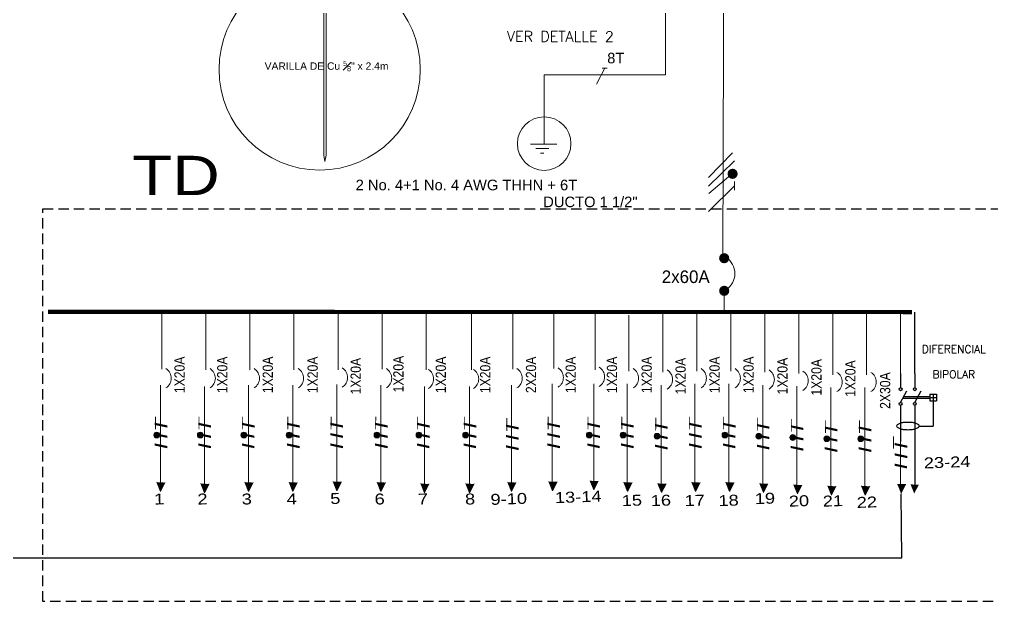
# Model space of a CAD drawing. Header units: millimetres. Extents: x 1187 to 4880, y 1334 to 3830.
# Drawn here: x 3980 to 4576, y 2360 to 2717 of the extents above; entities that cross this region are included whole.
import ezdxf
from ezdxf.enums import TextEntityAlignment as Align

# ---------------------------------------------------------------- set-up
doc = ezdxf.new("R2010")
doc.units = ezdxf.units.MM
doc.linetypes.add('DASHED2', pattern=[9.525, 6.35, -3.175])
doc.linetypes.add('HIDDEN', pattern=[0.375, 0.25, -0.125])
for name, color, linetype in [('02', 2, 'Continuous'), ('BLOQUES', 162, 'Continuous'), ('DIBUJO', 2, 'Continuous'), ('ELECTRICAS', 3, 'Continuous')]:
    doc.layers.add(name, color=color, linetype=linetype)
doc.styles.add('A', font='')
doc.styles.add('C', font='CHISEL', dxfattribs={"width": 1.5, "height": 0.1})
doc.styles.add('ROMANS', font='romans')
doc.styles.get("Standard").update_dxf_attribs({"font": 'arial.ttf'})
doc.styles.get('A').set_extended_font_data('Arial Black', bold=True)

msp = doc.modelspace()

# ---------------------------------------------------------------- hatches: boundary and pattern name
at = {"layer": 'BLOQUES', "linetype": 'Continuous', "lineweight": 13, "ltscale": 0.01}
h = msp.add_hatch(color=7, dxfattribs=at)
h.dxf.hatch_style = 1
h.paths.add_polyline_path([(4064.59, 2460.2, 1), (4064.61, 2463.76, 1)])
h = msp.add_hatch(color=7, dxfattribs=at)
h.dxf.hatch_style = 1
h.paths.add_polyline_path([(4091.32, 2460.2, 1), (4091.33, 2463.76, 1)])
h = msp.add_hatch(color=7, dxfattribs=at)
h.dxf.hatch_style = 1
h.paths.add_polyline_path([(4118.04, 2460.2, 1), (4118.06, 2463.76, 1)])
h = msp.add_hatch(color=7, dxfattribs=at)
h.dxf.hatch_style = 1
h.paths.add_polyline_path([(4145.71, 2460.2, 1), (4145.73, 2463.76, 1)])
h = msp.add_hatch(color=7, dxfattribs=at)
h.dxf.hatch_style = 1
h.paths.add_polyline_path([(4199.61, 2460.2, 1), (4199.63, 2463.76, 1)])
h = msp.add_hatch(color=7, dxfattribs=at)
h.dxf.hatch_style = 1
h.paths.add_polyline_path([(4225.31, 2460.2, 1), (4225.32, 2463.76, 1)])
h = msp.add_hatch(color=7, dxfattribs=at)
h.dxf.hatch_style = 1
h.paths.add_polyline_path([(4253.91, 2460.2, 1), (4253.92, 2463.76, 1)])
h = msp.add_hatch(color=7, dxfattribs=at)
h.dxf.hatch_style = 1
h.paths.add_polyline_path([(4329.71, 2460.2, 1), (4329.73, 2463.76, 1)])
h = msp.add_hatch(color=7, dxfattribs=at)
h.dxf.hatch_style = 1
h.paths.add_polyline_path([(4350.42, 2460.2, 1), (4350.44, 2463.76, 1)])
h = msp.add_hatch(color=7, dxfattribs=at)
h.dxf.hatch_style = 1
h.paths.add_polyline_path([(4371.23, 2459.44, 1), (4371.24, 2463, 1)])
h = msp.add_hatch(color=7, dxfattribs=at)
h.dxf.hatch_style = 1
h.paths.add_polyline_path([(4412.85, 2460.2, 1), (4412.86, 2463.76, 1)])
h = msp.add_hatch(color=7, dxfattribs=at)
h.dxf.hatch_style = 1
h.paths.add_polyline_path([(4433.65, 2459.44, 1), (4433.67, 2463, 1)])
h = msp.add_hatch(color=7, dxfattribs=at)
h.dxf.hatch_style = 1
h.paths.add_polyline_path([(4454.46, 2458.67, 1), (4454.48, 2462.23, 1)])
h = msp.add_hatch(color=7, dxfattribs=at)
h.dxf.hatch_style = 1
h.paths.add_polyline_path([(4475.27, 2457.91, 1), (4475.28, 2461.47, 1)])
h = msp.add_hatch(color=7, dxfattribs=at)
h.dxf.hatch_style = 1
h.paths.add_polyline_path([(4496.08, 2457.91, 1), (4496.09, 2461.47, 1)])
at = {"layer": 'Defpoints', "linetype": 'ByBlock', "lineweight": -2}
h = msp.add_hatch(color=7, dxfattribs=at)
h.dxf.hatch_style = 1
edge = h.paths.add_edge_path()
edge.add_arc((4417.56, 2622.03), 3.12, 0, 360)
h = msp.add_hatch(color=7, dxfattribs=at)
h.dxf.hatch_style = 1
edge = h.paths.add_edge_path()
edge.add_arc((4412.41, 2570.32), 3.12, 0, 360)
h = msp.add_hatch(color=7, dxfattribs=at)
h.dxf.hatch_style = 1
edge = h.paths.add_edge_path()
edge.add_arc((4412.41, 2550.32), 3.12, 0, 360)

# ---------------------------------------------------------------- linework, layer by layer
for p, q in [((4529.27, 2499.64), (4529.27, 2537.3)), ((4520.53, 2499.64), (4520.53, 2490.89)), ((4529.27, 2499.64), (4529.27, 2490.89)), ((4520.53, 2480.14), (4520.53, 2458.01)), ((4529.27, 2480.14), (4529.27, 2458.01)), ((4529.27, 2458.01), (4529.27, 2431.46)), ((4521.22, 2386.74), (4520.88, 2425.91)), ((3720.05, 2386.74), (4521.22, 2386.74))]:
    msp.add_line(p, q)
at = {"color": 5}
for p, q in [((4520.53, 2481.89), (4524.37, 2489.14)), ((4529.27, 2481.89), (4533.11, 2489.14))]:
    msp.add_line(p, q, dxfattribs=at)
at = {"color": 1}
for p, q in [((4521.94, 2484.56), (4538.37, 2484.56)), ((4522.45, 2485.52), (4538.37, 2485.52)), ((4538.37, 2487.07), (4542.43, 2487.07)), ((4538.37, 2487.07), (4538.37, 2483.01)), ((4538.37, 2485.04), (4542.43, 2485.04)), ((4540.4, 2487.07), (4540.4, 2483.01)), ((4542.43, 2487.07), (4542.43, 2483.01)), ((4538.37, 2483.01), (4542.43, 2483.01))]:
    msp.add_line(p, q, dxfattribs=at)
at = {"color": 1, "linetype": 'HIDDEN'}
for p in [(4540.4, 2483.01), (4531.98, 2467.5)]:
    msp.add_line(p, (4540.4, 2467.5), dxfattribs=at)
at = {"color": 116, "true_color": 0x136734}
msp.add_line((4523.65, 2431.55), (4518.63, 2431.55), dxfattribs=at)
at = {"color": 1}
msp.add_lwpolyline([(4531.98, 2467.5, 0.231279), (4531.65, 2468.19, 0.087629), (4529.94, 2469.09, 0.044833), (4527.87, 2469.56, 0.03322), (4525.01, 2469.75, 0.03322), (4522.16, 2469.56, 0.044833), (4520.09, 2469.09, 0.087629), (4518.38, 2468.19, 0.231279), (4518.04, 2467.5, 0.231279), (4518.38, 2466.81, 0.087629), (4520.09, 2465.91, 0.044833), (4522.16, 2465.44, 0.03322), (4525.01, 2465.25, 0.03322), (4527.87, 2465.44, 0.044833), (4529.94, 2465.91, 0.087629), (4531.65, 2466.81, 0.231279)], format="xyb", close=True, dxfattribs=at)
for centre in [(4520.53, 2490.02), (4529.27, 2490.02), (4520.53, 2481.02), (4529.27, 2481.02)]:
    msp.add_circle(centre, 0.874, dxfattribs=at)
at = {"layer": 'BLOQUES', "color": 7, "linetype": 'Continuous', "lineweight": 13, "ltscale": 0.01}
for p, q in [((4067.68, 2502.37), (4067.68, 2536.56)), ((4094.71, 2502.37), (4094.71, 2536.56)), ((4094.71, 2501.93), (4094.71, 2536.12)), ((4121.73, 2502.37), (4121.73, 2536.56)), ((4121.73, 2501.93), (4121.73, 2536.12)), ((4148.75, 2502.37), (4148.75, 2536.56)), ((4148.75, 2501.93), (4148.75, 2536.12)), ((4175.78, 2502.8), (4175.78, 2537)), ((4175.78, 2501.93), (4175.78, 2536.12)), ((4202.8, 2502.37), (4202.8, 2536.56)), ((4202.8, 2502.37), (4202.8, 2536.56)), ((4229.83, 2501.93), (4229.83, 2536.12)), ((4257.6, 2501.93), (4257.6, 2536.12)), ((4282.82, 2502.37), (4282.82, 2536.56)), ((4282.82, 2502.37), (4282.82, 2536.56)), ((4308.04, 2502.8), (4308.04, 2537)), ((4308.04, 2502.8), (4308.04, 2537)), ((4333.26, 2503.24), (4333.26, 2537.43)), ((4333.26, 2501.93), (4333.26, 2536.12)), ((4354.06, 2501.16), (4354.06, 2535.36)), ((4354.06, 2501.16), (4354.06, 2535.36)), ((4374.87, 2501.93), (4374.87, 2536.12)), ((4374.87, 2500.4), (4374.87, 2534.59)), ((4395.68, 2501.93), (4395.68, 2536.12)), ((4395.68, 2501.16), (4395.68, 2535.36)), ((4416.49, 2501.16), (4416.49, 2537.28)), ((4416.49, 2501.16), (4416.49, 2535.36)), ((4437.3, 2500.4), (4437.3, 2537.27)), ((4437.3, 2500.4), (4437.3, 2534.59)), ((4458.1, 2499.64), (4458.1, 2537.26)), ((4478.91, 2499.64), (4478.91, 2537.25)), ((4478.91, 2498.87), (4478.91, 2533.06)), ((4499.72, 2498.87), (4499.72, 2537.24)), ((4499.72, 2498.87), (4499.72, 2533.06)), ((4520.53, 2499.64), (4520.53, 2537.23)), ((4520.53, 2498.11), (4520.53, 2532.3)), ((4066.9, 2427.43), (4066.9, 2492.48)), ((4093.93, 2426.57), (4093.93, 2491.61)), ((4120.95, 2427.43), (4120.95, 2492.48)), ((4147.97, 2427.43), (4147.97, 2492.48)), ((4175, 2427.87), (4175, 2492.92)), ((4202.02, 2427.43), (4202.02, 2492.48)), ((4228.64, 2426.57), (4228.64, 2491.61)), ((4256.41, 2426.57), (4256.41, 2491.61)), ((4282.04, 2427.43), (4282.04, 2492.48)), ((4307.08, 2428.31), (4307.08, 2493.35)), ((4332.48, 2428.31), (4332.48, 2493.35)), ((4352.89, 2428.31), (4352.89, 2493.35)), ((4373.69, 2427.54), (4373.69, 2492.59)), ((4394.5, 2428.31), (4394.5, 2493.35)), ((4415.31, 2428.31), (4415.31, 2493.35)), ((4436.12, 2427.54), (4436.12, 2492.59)), ((4456.93, 2426.78), (4456.93, 2491.82)), ((4477.73, 2426.01), (4477.73, 2491.06)), ((4498.54, 2426.01), (4498.54, 2491.06)), ((4520.53, 2431.55), (4520.53, 2458.01)), ((4066.9, 2427.43), (4064.65, 2433.07)), ((4066.9, 2427.43), (4069.67, 2432.84)), ((4093.93, 2426.57), (4091.68, 2432.21)), ((4093.93, 2426.57), (4096.69, 2431.98)), ((4120.95, 2427.43), (4118.7, 2433.07)), ((4120.95, 2427.43), (4123.72, 2432.84)), ((4147.97, 2427.43), (4145.72, 2433.07)), ((4147.97, 2427.43), (4150.74, 2432.84)), ((4175, 2427.87), (4172.75, 2433.51)), ((4175, 2427.87), (4177.77, 2433.28)), ((4202.02, 2427.43), (4199.77, 2433.07)), ((4202.02, 2427.43), (4204.79, 2432.84)), ((4228.64, 2426.57), (4226.39, 2432.21)), ((4228.64, 2426.57), (4231.41, 2431.98)), ((4256.41, 2426.57), (4254.16, 2432.21)), ((4256.41, 2426.57), (4259.17, 2431.98)), ((4282.04, 2427.43), (4279.78, 2433.07)), ((4282.04, 2427.43), (4284.8, 2432.84)), ((4307.26, 2427.87), (4305, 2433.51)), ((4307.26, 2427.87), (4310.02, 2433.28)), ((4332.48, 2428.31), (4330.23, 2433.95)), ((4332.48, 2428.31), (4335.24, 2433.71)), ((4353.24, 2427.43), (4350.98, 2433.07)), ((4353.24, 2427.43), (4356, 2432.84)), ((4374.04, 2426.67), (4371.79, 2432.31)), ((4374.04, 2426.67), (4376.81, 2432.07)), ((4394.85, 2427.43), (4392.6, 2433.07)), ((4394.85, 2427.43), (4397.62, 2432.84)), ((4415.66, 2427.43), (4413.41, 2433.07)), ((4415.66, 2427.43), (4418.43, 2432.84)), ((4436.47, 2426.67), (4434.22, 2432.31)), ((4436.47, 2426.67), (4439.24, 2432.07)), ((4457.27, 2425.9), (4455.02, 2431.55)), ((4457.27, 2425.9), (4460.04, 2431.31)), ((4478.08, 2425.14), (4475.83, 2430.78)), ((4498.89, 2425.14), (4496.64, 2430.78)), ((4478.08, 2425.14), (4480.85, 2430.55)), ((4498.89, 2425.14), (4501.66, 2430.55))]:
    msp.add_line(p, q, dxfattribs=at)
for centre in [(4064.6, 2461.98, -225.87), (4091.33, 2461.98, -225.87), (4118.05, 2461.98, -225.87), (4145.72, 2461.98, -225.87), (4199.62, 2461.98, -225.87), (4225.32, 2461.98, -225.87), (4253.92, 2461.98, -225.87), (4329.72, 2461.98, -225.87), (4350.43, 2461.98, -225.87), (4371.24, 2461.22, -225.87), (4412.85, 2461.98, -225.87), (4433.66, 2461.22, -225.87), (4454.47, 2460.45, -225.87), (4475.28, 2459.69, -225.87), (4496.08, 2459.69, -225.87)]:
    msp.add_circle(centre, 1.78, dxfattribs=at)
at = {"layer": 'BLOQUES', "color": 7, "linetype": 'ByBlock', "lineweight": 13}
for centre, radius in [((4407.4, 2560.88), 11.59), ((4066.58, 2496.75), 6.95), ((4093.6, 2496.75), 6.95), ((4120.62, 2496.75), 6.95), ((4147.65, 2496.75), 6.95), ((4174.67, 2497.19), 6.95), ((4201.7, 2496.75), 6.95), ((4281.71, 2496.75), 6.95), ((4306.93, 2497.19), 6.95), ((4332.15, 2497.63), 6.95), ((4352.96, 2496.75), 6.95), ((4394.57, 2496.75), 6.95), ((4415.38, 2496.75), 6.95), ((4227.33, 2496.32), 6.95), ((4255.03, 2496.32), 6.95), ((4373.77, 2495.99), 6.95), ((4436.19, 2495.99), 6.95), ((4457, 2495.22), 6.95), ((4477.81, 2494.46), 6.95), ((4498.61, 2494.46), 6.95)]:
    msp.add_arc(centre, radius, 302.07054, 57.92946, dxfattribs=at)
at = {"layer": 'BLOQUES', "color": 7, "linetype": 'Continuous', "lineweight": 13, "ltscale": 0.01}
for points in [[(4066.9, 2427.43), (4064.65, 2433.07), (4067.16, 2432.96)], [(4066.9, 2427.43), (4069.67, 2432.84), (4067.16, 2432.96)], [(4093.93, 2426.57), (4091.68, 2432.21), (4094.19, 2432.09)], [(4093.93, 2426.57), (4096.69, 2431.98), (4094.19, 2432.09)], [(4120.95, 2427.43), (4118.7, 2433.07), (4121.21, 2432.96)], [(4120.95, 2427.43), (4123.72, 2432.84), (4121.21, 2432.96)], [(4147.97, 2427.43), (4145.72, 2433.07), (4148.23, 2432.96)], [(4147.97, 2427.43), (4150.74, 2432.84), (4148.23, 2432.96)], [(4175, 2427.87), (4172.75, 2433.51), (4175.26, 2433.39)], [(4175, 2427.87), (4177.77, 2433.28), (4175.26, 2433.39)], [(4202.02, 2427.43), (4199.77, 2433.07), (4202.28, 2432.96)], [(4202.02, 2427.43), (4204.79, 2432.84), (4202.28, 2432.96)], [(4228.64, 2426.57), (4226.39, 2432.21), (4228.9, 2432.09)], [(4228.64, 2426.57), (4231.41, 2431.98), (4228.9, 2432.09)], [(4256.41, 2426.57), (4254.16, 2432.21), (4256.67, 2432.09)], [(4256.41, 2426.57), (4259.17, 2431.98), (4256.67, 2432.09)], [(4282.04, 2427.43), (4279.78, 2433.07), (4282.29, 2432.96)], [(4282.04, 2427.43), (4284.8, 2432.84), (4282.29, 2432.96)], [(4307.26, 2427.87), (4305, 2433.51), (4307.51, 2433.39)], [(4307.26, 2427.87), (4310.02, 2433.28), (4307.51, 2433.39)], [(4332.48, 2428.31), (4330.23, 2433.95), (4332.73, 2433.83)], [(4332.48, 2428.31), (4335.24, 2433.71), (4332.73, 2433.83)], [(4353.24, 2427.43), (4350.98, 2433.07), (4353.49, 2432.96)], [(4353.24, 2427.43), (4356, 2432.84), (4353.49, 2432.96)], [(4374.04, 2426.67), (4371.79, 2432.31), (4374.3, 2432.19)], [(4374.04, 2426.67), (4376.81, 2432.07), (4374.3, 2432.19)], [(4394.85, 2427.43), (4392.6, 2433.07), (4395.11, 2432.96)], [(4394.85, 2427.43), (4397.62, 2432.84), (4395.11, 2432.96)], [(4415.66, 2427.43), (4413.41, 2433.07), (4415.92, 2432.96)], [(4415.66, 2427.43), (4418.43, 2432.84), (4415.92, 2432.96)], [(4436.47, 2426.67), (4434.22, 2432.31), (4436.73, 2432.19)], [(4436.47, 2426.67), (4439.24, 2432.07), (4436.73, 2432.19)], [(4457.27, 2425.9), (4455.02, 2431.55), (4457.53, 2431.43)], [(4457.27, 2425.9), (4460.04, 2431.31), (4457.53, 2431.43)], [(4478.08, 2425.14), (4475.83, 2430.78), (4478.34, 2430.66)], [(4498.89, 2425.14), (4496.64, 2430.78), (4499.15, 2430.66)], [(4520.88, 2425.91), (4518.63, 2431.55), (4521.14, 2431.43)], [(4520.88, 2425.91), (4523.65, 2431.31), (4521.14, 2431.43)], [(4528.88, 2426.08), (4526.62, 2431.72), (4529.13, 2431.61)], [(4528.88, 2426.08), (4531.64, 2431.49), (4529.13, 2431.61)], [(4478.08, 2425.14), (4480.85, 2430.55), (4478.34, 2430.66)], [(4498.89, 2425.14), (4501.66, 2430.55), (4499.15, 2430.66)]]:
    msp.add_solid(points, dxfattribs=at)
at = {"layer": 'Defpoints', "color": 7, "linetype": 'DASHED2', "lineweight": -2}
msp.add_lwpolyline([(3994.85, 2600.65), (4834.35, 2600.65), (4834.35, 2359.94), (3994.85, 2359.94)], close=True, dxfattribs=at)
at = {"layer": 'DIBUJO', "color": 32, "lineweight": 13}
msp.add_lwpolyline([(4167.59, 2629.53), (4167.05, 2633.49), (4167.05, 2737.95), (4168.4, 2737.95), (4168.4, 2633.49), (4167.73, 2629.53)], dxfattribs=at)
at = {"layer": 'ELECTRICAS', "color": 7, "lineweight": 13}
for p, q in [((4376.38, 2723.71), (4376.38, 2682.58)), ((4376.38, 2682.58), (4302.11, 2682.58)), ((4302.11, 2682.58), (4302.11, 2640.53)), ((4339.21, 2686.7), (4334.08, 2676.92)), ((4337.72, 2686.7), (4340.7, 2686.7)), ((4293.6, 2640.16), (4309.92, 2640.16)), ((4296.89, 2637.57), (4304.94, 2637.57)), ((4299.8, 2634.65), (4301.86, 2634.65)), ((4402.71, 2619.78), (4417.46, 2634.96)), ((4402.76, 2614.43), (4418.63, 2630.07)), ((4402.98, 2609.87), (4419.08, 2623.74)), ((4418.63, 2617.27), (4418.63, 2611.98)), ((4402.76, 2598.98), (4418.63, 2614.62))]:
    msp.add_line(p, q, dxfattribs=at)
for points in [[(4412.18, 2766.29), (4411.59, 2570.54)], [(4412.3, 2547.62), (4412.3, 2537.29)]]:
    msp.add_lwpolyline(points, dxfattribs=at)
at = {"layer": 'ELECTRICAS', "color": 7, "lineweight": 13, "const_width": 2.55}
msp.add_lwpolyline([(3997.98, 2537.46), (4527.58, 2537.3)], dxfattribs=at)
at = {"layer": 'ELECTRICAS', "color": 7, "lineweight": 13}
for centre, radius in [((4164.5, 2686), 61.68), ((4302.11, 2640.53), 16.41)]:
    msp.add_circle(centre, radius, dxfattribs=at)

# ---------------------------------------------------------------- texts
at = {"style": 'ROMANS'}
for s, height, p in [('DIFERENCIAL', 4.7688, (4553.21, 2512.21)), ('BIPOLAR', 4.769, (4553.21, 2496.77))]:
    msp.add_text(s, height=height, dxfattribs=at).set_placement(p, align=Align.CENTER)
at = {"layer": '02', "color": 7, "linetype": 'Continuous', "lineweight": 13, "insert": (4206.66, 2691.2), "char_height": 4.5174, "attachment_point": 3}
msp.add_mtext('\\A1;VARILLA DE Cu {\\H0.7x;\\S5#8;}" x 2.4m  ', dxfattribs=at)
at = {"layer": 'BLOQUES', "color": 7, "linetype": 'Continuous', "lineweight": 13, "ltscale": 0.02, "width": 0.85}
for s, p in [('1X20A', (4078.61, 2498.86)), ('1X20A', (4104.79, 2498.86)), ('1X20A', (4132.69, 2498.86)), ('1X20A', (4160.17, 2498.86)), ('1X20A', (4186.56, 2498.06)), ('1X20A', (4212.73, 2499.3)), ('1X20A', (4238.72, 2498.86)), ('1X20A', (4265.95, 2498.86)), ('2X20A', (4294.01, 2498.86)), ('1X20A', (4318.32, 2498.86)), ('1X20A', (4343.62, 2498.86)), ('1X20A', (4364.87, 2498.86)), ('1X20A', (4385.68, 2498.1)), ('1X20A', (4406.49, 2498.86)), ('1X20A', (4427.3, 2498.86)), ('1X20A', (4448.1, 2498.1)), ('1X20A', (4468.91, 2497.33)), ('1X20A', (4489.72, 2496.57)), ('2X30A', (4511.02, 2489.22))]:
    msp.add_text(s, height=6.284, rotation=90, dxfattribs=at).set_placement(p, align=Align.MIDDLE)
at = {"layer": 'BLOQUES', "color": 7, "linetype": 'Continuous', "lineweight": 13, "ltscale": 0.01, "style": 'A'}
for s, height, p in [('_', 8.53, (4062.57, 2465.6, -225.87)), ('_', 8.53, (4089.29, 2465.6, -225.87)), ('_', 8.53, (4116.01, 2465.6, -225.87)), ('_', 8.53, (4143.68, 2465.6, -225.87)), ('_', 8.53, (4170.22, 2465.6, -225.87)), ('_', 8.53, (4197.58, 2465.6, -225.87)), ('_', 8.53, (4223.28, 2465.6, -225.87)), ('_', 8.53, (4251.88, 2465.6, -225.87)), ('_', 8.53, (4303.24, 2465.6, -225.87)), ('_', 8.53, (4327.68, 2465.6, -225.87)), ('_', 8.53, (4348.39, 2465.6, -225.87)), ('_', 8.53, (4369.2, 2464.83, -225.87)), ('_', 8.53, (4390.01, 2465.6, -225.87)), ('_', 8.53, (4410.82, 2465.6, -225.87)), ('_', 8.53, (4431.62, 2464.83, -225.87)), ('/ / / ', 7.112, (4070.85, 2453.77, -225.87)), ('/ / / ', 7.112, (4097.58, 2453.77, -225.87)), ('/ / / ', 7.112, (4124.3, 2453.77, -225.87)), ('/ / / ', 7.112, (4151.97, 2453.77, -225.87)), ('/ / / ', 7.112, (4178.51, 2453.77, -225.87)), ('/ / / ', 7.112, (4205.87, 2453.77, -225.87)), ('/ / / ', 7.112, (4231.57, 2453.77, -225.87)), ('/ / / ', 7.112, (4260.17, 2453.77, -225.87)), (' / / / ', 7.112, (4286.15, 2449.47, -225.87)), ('_', 8.53, (4277.91, 2464.62, -225.87)), ('/ / / ', 7.112, (4311.53, 2453.77, -225.87)), ('/ / / ', 7.112, (4335.97, 2453.77, -225.87)), ('/ / / ', 7.112, (4356.68, 2453.77, -225.87)), ('/ / / ', 7.112, (4377.49, 2453.01, -225.87)), ('/ / / ', 7.112, (4398.3, 2453.77, -225.87)), ('/ / / ', 7.112, (4419.1, 2453.77, -225.87)), ('/ / / ', 7.112, (4439.91, 2453.01, -225.87)), ('/ / / ', 7.112, (4460.72, 2452.24, -225.87)), ('_', 8.53, (4452.43, 2464.07, -225.87)), ('/ / / ', 7.112, (4481.53, 2451.48, -225.87)), ('_', 8.53, (4473.24, 2463.3, -225.87)), ('/ / / ', 7.112, (4502.34, 2451.48, -225.87)), ('_', 8.53, (4494.05, 2463.3, -225.87)), ('_', 8.53, (4514.86, 2453.55, -225.87)), ('/ / / ', 7.112, (4524.32, 2441.38, -225.87))]:
    msp.add_text(s, height=height, rotation=89.75676, dxfattribs=at).set_placement(p)
at = {"layer": 'ELECTRICAS', "color": 7, "lineweight": 13, "style": 'ROMANS'}
msp.add_text('VER DETALLE 2', height=6.4534, rotation=359.82, dxfattribs=at).set_placement((4279.21, 2703.06))
at = {"layer": 'ELECTRICAS', "color": 7, "lineweight": 13, "style": 'C', "width": 1.25}
msp.add_text('TD', height=24.087, dxfattribs=at).set_placement((4049.58, 2608.98))
at = {"layer": 'ELECTRICAS', "color": 7, "lineweight": 13, "style": 'C'}
msp.add_text('2x60A', height=7.744, dxfattribs=at).set_placement((4374.16, 2555.1))
at = {"layer": 'ELECTRICAS', "color": 7, "lineweight": 13, "style": 'C', "width": 1.25}
for s, height, p in [('23-24', 6.691, (4534.85, 2441.46)), ('1', 6.69, (4063.17, 2419.32)), ('2', 6.69, (4089.67, 2419.32)), ('3', 6.69, (4116.8, 2419.32)), ('4', 6.69, (4144.32, 2419.32)), ('5', 6.69, (4171.07, 2419.65)), ('6', 6.69, (4198.25, 2419.32)), ('7', 6.69, (4224.77, 2419.32)), ('8', 6.69, (4253.68, 2419.32)), ('9-10', 6.691, (4269.29, 2419.11)), ('13-14', 6.691, (4308.76, 2420.22)), ('15', 6.691, (4349.72, 2418.36)), ('16', 6.691, (4367.5, 2418.36)), ('17', 6.691, (4388.24, 2418.36)), ('18', 6.691, (4408.98, 2418.36)), ('19', 6.691, (4431.27, 2419.57)), ('20', 6.691, (4452.12, 2418.05)), ('21', 6.691, (4472.93, 2418.05)), ('22', 6.691, (4493.74, 2417.28))]:
    msp.add_text(s, height=height, rotation=2, dxfattribs=at).set_placement(p)
at = {"layer": 'ELECTRICAS', "color": 0, "linetype": 'Continuous', "lineweight": 13, "attachment_point": 1}
for s, insert, char_height, width in [('\\pxqc; 8T', (4338.21, 2696.16, 0), 6.453, 9.924040808432479e-14), ('\\pxi-9.8066;2 No. 4+1 No. 4 AWG THHN + 6T', (4249.84, 2618.41, 0), 6.4534, 9.52707917609518e-14), ('\\A1;DUCTO 1 1/2" ', (4301.51, 2608.04), 6.4534, 222.739)]:
    msp.add_mtext(s, dxfattribs=dict(at, insert=insert, char_height=char_height, width=width))

doc.saveas('drawing.dxf')
